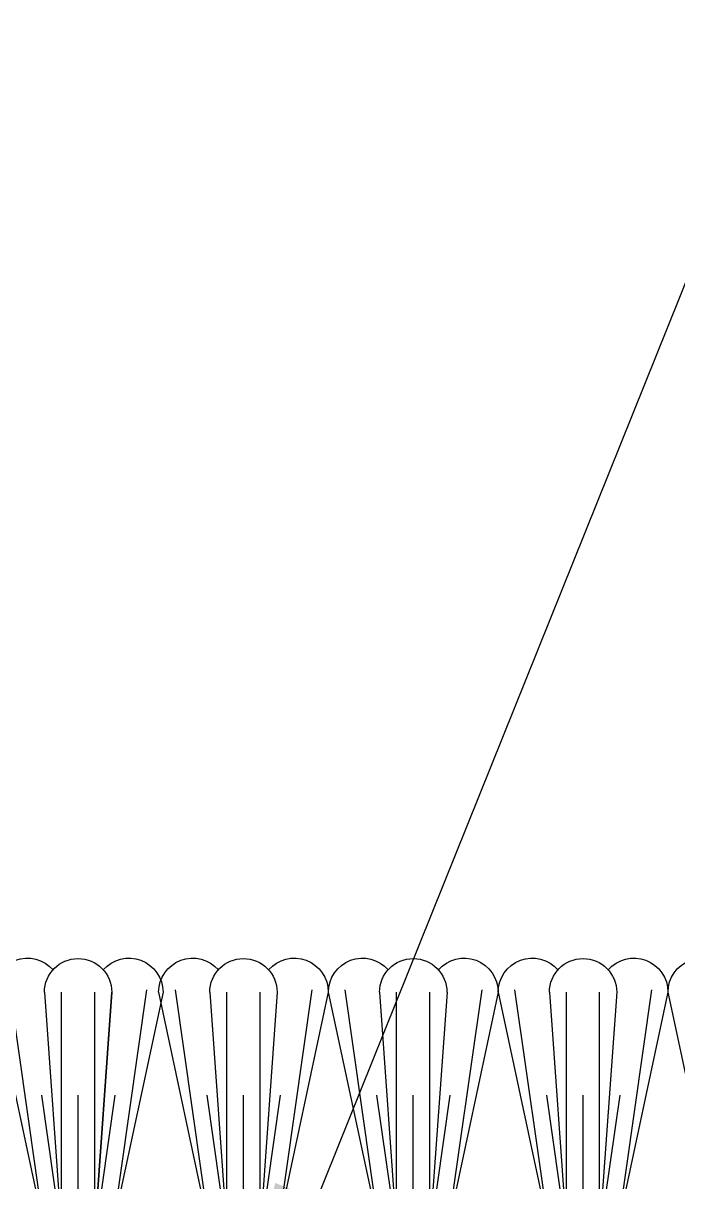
# Model space of a CAD drawing. Header units: inches. Extents: x -2.6 to 42.7, y -8.9 to 1.2.
# Drawn here: x 13.111 to 13.71, y -3.336 to -2.275 of the extents above; entities that cross this region are included whole.
import ezdxf

# ---------------------------------------------------------------- set-up
doc = ezdxf.new("R2010")
doc.units = ezdxf.units.IN
doc.header["$MEASUREMENT"] = 0
for name, color, linetype in [('Conditions', 1, 'Continuous'), ('Dimensions', 3, 'Continuous'), ('TEXT', 2, 'Continuous')]:
    doc.layers.add(name, color=color, linetype=linetype)
doc.styles.add('ARIAL', font='arial.ttf')
doc.dimstyles.new('Arial', dxfattribs={"dimtxt": 0.25, "dimasz": 0.25, "dimexe": 0.25, "dimexo": 0.25, "dimgap": 0.25, "dimtad": 0, "dimtih": 1, "dimtoh": 1, "dimdec": 4, "dimzin": 3, "dimdsep": 46, "dimlunit": 4, "dimtxsty": 'ARIAL', "dimcen": 0.25, "dimadec": 0, "dimazin": 0, "dimtfac": 1, "dimtdec": 4, "dimtofl": 0, "dimtmove": 0, "dimatfit": 3, "dimfxl": 0, "dimfrac": 2, "dimtolj": 1, "dimtzin": 0, "dimarcsym": 0})

# ---------------------------------------------------------------- blocks, each defined once
blk = doc.blocks.new('carpet-teeth2')
for points in [[(1.0485, 1.2527), (1.0952, 1.0335)], [(1.0635, 1.2548), (1.0951, 1.0335)], [(1.111, 1.0335), (1.111, 1.2527)], [(1.1414, 1.0335), (1.1414, 1.2527)], [(1.157, 1.2527), (1.1414, 1.0335)], [(1.2039, 1.2527), (1.1571, 1.0335)], [(1.1888, 1.2548), (1.1573, 1.0335)], [(1.3593, 1.2527), (1.3125, 1.0335)], [(1.3593, 1.2527), (1.406, 1.0335)], [(1.3743, 1.2548), (1.4059, 1.0335)], [(1.4061, 1.2527), (1.4218, 1.0335)], [(1.4218, 1.0335), (1.4218, 1.2527)], [(1.4678, 1.2527), (1.4522, 1.0335)], [(1.4522, 1.0335), (1.4522, 1.2527)], [(1.4996, 1.2548), (1.4684, 1.0356)], [(1.5147, 1.2527), (1.4684, 1.0356)], [(1.5147, 1.2527), (1.5614, 1.0335)], [(1.5297, 1.2548), (1.561, 1.0356)], [(1.5615, 1.2527), (1.5772, 1.0335)], [(1.5772, 1.0335), (1.5772, 1.2527)], [(1.6232, 1.2527), (1.6076, 1.0335)], [(1.6076, 1.0335), (1.6076, 1.2527)], [(1.6701, 1.2527), (1.6233, 1.0335)], [(1.655, 1.2548), (1.6238, 1.0356)], [(1.6701, 1.2527), (1.7168, 1.0335)], [(1.6851, 1.2548), (1.7167, 1.0335)], [(1.7169, 1.2527), (1.7326, 1.0335)], [(1.7326, 1.0335), (1.7326, 1.2527)], [(1.7786, 1.2527), (1.763, 1.0335)], [(1.763, 1.0335), (1.763, 1.2527)], [(1.8255, 1.2527), (1.7787, 1.0335)], [(1.8104, 1.2548), (1.7792, 1.0356)], [(1.0926, 1.1585), (1.1104, 1.0335)], [(1.1262, 1.0335), (1.1262, 1.1585)], [(1.1597, 1.1585), (1.1425, 1.0378)], [(1.4034, 1.1585), (1.4212, 1.0335)], [(1.437, 1.0335), (1.437, 1.1585)], [(1.4705, 1.1585), (1.4533, 1.0378)], [(1.5588, 1.1585), (1.5766, 1.0335)], [(1.5924, 1.0335), (1.5924, 1.1585)], [(1.6259, 1.1585), (1.6081, 1.0335)], [(1.7142, 1.1585), (1.732, 1.0335)], [(1.7478, 1.0335), (1.7478, 1.1585)], [(1.7813, 1.1585), (1.7635, 1.0335)]]:
    blk.add_lwpolyline(points)
blk.add_lwpolyline([(1.0953, 1.2527), (1.111, 1.0335)], close=True)
for centre, radius, start, end in [((1.0797, 1.2527), 0.0312, 41.211, 180), ((1.1726, 1.2527), 0.0312, 0, 138.789), ((1.328, 1.2527), 0.0312, 0, 138.789), ((1.3905, 1.2527), 0.0312, 41.211, 180), ((1.4834, 1.2527), 0.0312, 0, 138.789), ((1.5459, 1.2527), 0.0312, 41.211, 180), ((1.6388, 1.2527), 0.0312, 0, 138.789), ((1.7013, 1.2527), 0.0312, 41.211, 180), ((1.7942, 1.2527), 0.0312, 0, 138.789), ((1.1262, 1.2527), 0.0308, 0, 180), ((1.437, 1.2527), 0.0308, 0, 180), ((1.5924, 1.2527), 0.0308, 0, 180), ((1.7478, 1.2527), 0.0308, 0, 180)]:
    blk.add_arc(centre, radius, start, end)
blk = doc.blocks.new('CARPET2')
at = {"layer": 'Conditions'}
for p in [(-3.9747, -0.9753), (-3.2018, -0.9753)]:
    blk.add_blockref('carpet-teeth2', p, dxfattribs=at)

msp = doc.modelspace()

# ---------------------------------------------------------------- block references
at = {"layer": 'Dimensions', "xscale": -1}
msp.add_blockref('CARPET2', (11.0854, -3.43987), dxfattribs=at)

# ---------------------------------------------------------------- leaders
at = {"layer": 'TEXT'}
msp.add_leader([(13.28622, -3.58444), (13.81241, -2.27518), (14.13259, -2.27518)], dimstyle='Arial', dxfattribs=at)

doc.saveas('drawing.dxf')
